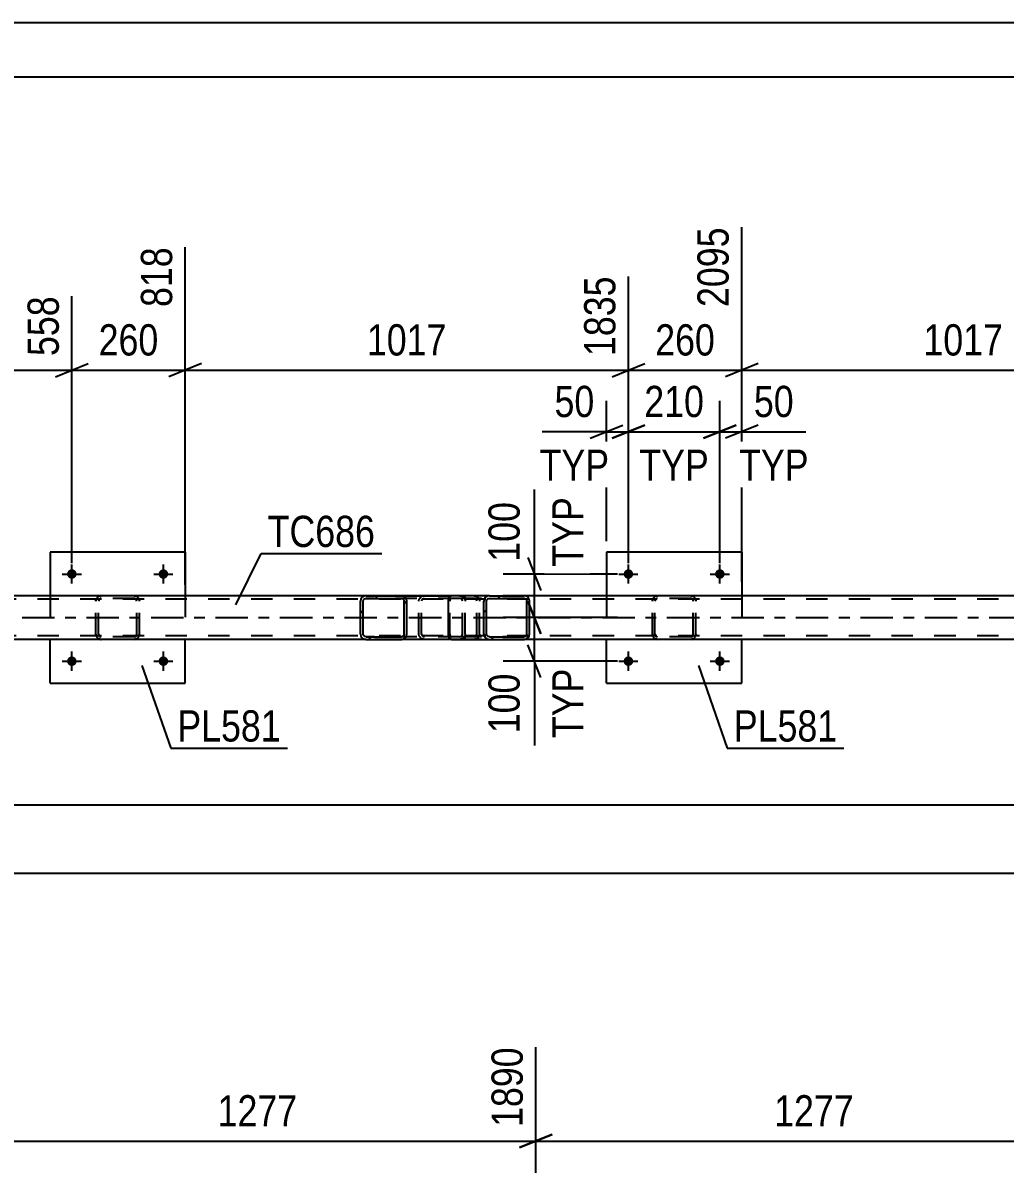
# Model space of a CAD drawing. Header units: millimetres. Extents: x 0 to 841, y 0 to 594.
# Drawn here: x 104.3 to 194.5, y 489.3 to 594 of the extents above; entities that cross this region are included whole.
import ezdxf

# ---------------------------------------------------------------- set-up
doc = ezdxf.new("R2010")
doc.units = ezdxf.units.MM
doc.linetypes.add('DXK_LINE_DOT2', pattern=[3.9198, 1.9599, -1.9599])
doc.linetypes.add('DXK_LINE_DOT3', pattern=[5.9187, 2.979, -0.9799, 0.9799, -0.9799])
doc.styles.add('Arial Narrow', font='ARIALN.TTF', dxfattribs={"height": 0.2})

# ---------------------------------------------------------------- blocks, each defined once
blk = doc.blocks.new('Unknown-318884321-1135')
at = {"color": 5, "linetype": 'Continuous'}
for p, q in [((841, 594), (0, 594)), ((836, 589), (5, 589))]:
    blk.add_line(p, q, dxfattribs=at)
blk = doc.blocks.new('Part-318884321-18852 - 18851')
at = {"linetype": 'Continuous'}
h = blk.add_hatch(dxfattribs=at)
h.set_pattern_fill('', scale=0.7, style=0, pattern_type=0)
h.set_pattern_definition([(45, (139.5694, 540.9549), (-1.57154, 1.57154), [])])
h.paths.add_polyline_path([(139.57, 537.91), (139.57, 540.95), (139.53, 541.14), (139.42, 541.29), (139.25, 541.4), (139.06, 541.43), (135.82, 541.43), (135.63, 541.4), (135.46, 541.29), (135.35, 541.14), (135.31, 540.95), (135.31, 537.91), (135.35, 537.73), (135.46, 537.58), (135.63, 537.47), (135.82, 537.43), (139.06, 537.43), (139.25, 537.47), (139.42, 537.58), (139.53, 537.73)])
h.paths.add_polyline_path([(139.24, 537.75), (139.16, 537.69), (139.06, 537.67), (135.82, 537.67), (135.73, 537.69), (135.64, 537.75), (135.59, 537.82), (135.57, 537.91), (135.57, 540.95), (135.59, 541.05), (135.64, 541.12), (135.73, 541.18), (135.82, 541.19), (139.06, 541.19), (139.16, 541.18), (139.24, 541.12), (139.29, 541.05), (139.31, 540.95), (139.31, 537.91), (139.29, 537.82)])
at = {"color": 2, "linetype": 'Continuous'}
for p, q in [((135.82, 541.43), (135.63, 541.4)), ((135.82, 541.43), (139.06, 541.43)), ((139.06, 541.43), (143.65, 541.43)), ((139.25, 541.4), (139.06, 541.43)), ((135.35, 541.14), (135.31, 540.95)), ((135.31, 537.91), (135.31, 540.95)), ((135.57, 540.95), (135.59, 541.05)), ((135.57, 537.91), (135.57, 540.95)), ((135.59, 541.05), (135.64, 541.12)), ((135.64, 541.12), (135.73, 541.18)), ((135.73, 541.18), (135.82, 541.19)), ((135.82, 541.19), (139.06, 541.19)), ((139.06, 541.19), (139.16, 541.18)), ((139.16, 541.18), (139.24, 541.12)), ((139.24, 541.12), (139.29, 541.05)), ((139.29, 541.05), (139.31, 540.95)), ((139.31, 537.91), (139.31, 540.95)), ((139.57, 540.95), (139.53, 541.14)), ((139.57, 537.91), (139.57, 540.95)), ((135.31, 537.91), (135.35, 537.73)), ((135.59, 537.82), (135.57, 537.91)), ((135.64, 537.75), (135.59, 537.82)), ((135.63, 537.47), (135.82, 537.43)), ((135.73, 537.69), (135.64, 537.75)), ((135.82, 537.67), (135.73, 537.69)), ((135.82, 537.67), (139.06, 537.67)), ((135.82, 537.43), (139.06, 537.43)), ((139.16, 537.69), (139.06, 537.67)), ((139.06, 537.43), (139.25, 537.47)), ((143.65, 537.43), (139.06, 537.43)), ((139.24, 537.75), (139.16, 537.69)), ((139.29, 537.82), (139.24, 537.75)), ((139.31, 537.91), (139.29, 537.82)), ((139.53, 537.73), (139.57, 537.91))]:
    blk.add_line(p, q, dxfattribs=at)
at = {"color": 7, "linetype": 'DXK_LINE_DOT2'}
for p, q in [((144.41, 541.43), (135.82, 541.43)), ((140.98, 541.4), (141.18, 541.43)), ((144.41, 541.43), (144.61, 541.4)), ((144.41, 541.19), (135.82, 541.19)), ((140.67, 540.95), (140.71, 541.14)), ((140.67, 537.91), (140.67, 540.95)), ((140.94, 541.05), (140.92, 540.95)), ((140.92, 537.91), (140.92, 540.95)), ((141, 541.12), (140.94, 541.05)), ((141, 541.12), (141.02, 541.14)), ((141.02, 541.14), (141.08, 541.18)), ((141.08, 541.18), (141.18, 541.19)), ((144.51, 541.18), (144.41, 541.19)), ((144.6, 541.12), (144.51, 541.18)), ((144.65, 541.05), (144.6, 541.12)), ((144.67, 540.95), (144.65, 541.05)), ((144.67, 537.91), (144.67, 540.95)), ((144.89, 541.14), (144.93, 540.95)), ((144.93, 537.91), (144.93, 540.95)), ((144.41, 537.67), (135.82, 537.67)), ((139.06, 537.43), (135.82, 537.43)), ((140.71, 537.73), (140.67, 537.91)), ((140.92, 537.91), (140.94, 537.82)), ((140.94, 537.82), (141, 537.75)), ((141.18, 537.43), (140.98, 537.47)), ((141, 537.75), (141.02, 537.73)), ((141.02, 537.73), (141.08, 537.69)), ((141.08, 537.69), (141.18, 537.67)), ((144.41, 537.43), (141.18, 537.43)), ((144.41, 537.67), (144.51, 537.69)), ((144.61, 537.47), (144.41, 537.43)), ((144.51, 537.69), (144.6, 537.75)), ((144.6, 537.75), (144.65, 537.82)), ((144.65, 537.82), (144.67, 537.91)), ((144.93, 537.91), (144.89, 537.73))]:
    blk.add_line(p, q, dxfattribs=at)
at = {"color": 2, "linetype": 'Continuous'}
for centre, start, end in [((135.8, 540.93), 110.7583, 155.68), ((139.08, 540.93), 24.3199, 69.2416), ((135.8, 537.94), 204.3199, 249.2416), ((139.08, 537.94), 290.7583, 335.68)]:
    blk.add_arc(centre, 0.496, start, end, dxfattribs=at)
at = {"color": 7, "linetype": 'DXK_LINE_DOT2'}
for centre, start, end in [((141.16, 540.93), 110.7583, 155.68), ((144.43, 540.93), 24.3199, 69.2416), ((141.16, 537.94), 204.3199, 249.2416), ((144.43, 537.94), 290.7583, 335.68)]:
    blk.add_arc(centre, 0.496, start, end, dxfattribs=at)
blk = doc.blocks.new('Part-318884321-18949 - 18851')
at = {"color": 2, "linetype": 'Continuous'}
for p, q in [((119.22, 545.43), (106.82, 545.43)), ((106.82, 545.43), (106.82, 541.43)), ((119.22, 545.43), (119.22, 541.43)), ((106.82, 533.43), (106.82, 537.43)), ((119.22, 533.43), (119.22, 537.43)), ((106.82, 533.43), (119.22, 533.43))]:
    blk.add_line(p, q, dxfattribs=at)
at = {"color": 7, "linetype": 'DXK_LINE_DOT2'}
for p, q in [((106.82, 541.43), (106.82, 537.43)), ((119.22, 541.43), (119.22, 537.43))]:
    blk.add_line(p, q, dxfattribs=at)
blk = doc.blocks.new('Part-318884321-18853 - 18851')
at = {"linetype": 'Continuous'}
h = blk.add_hatch(dxfattribs=at)
h.set_pattern_fill('', scale=0.7, style=0, pattern_type=0)
h.set_pattern_definition([(45, (150.8304, 540.9549), (-1.5715, 1.5715), [])])
h.paths.add_polyline_path([(150.83, 537.91), (150.83, 540.95), (150.79, 541.14), (150.68, 541.29), (150.52, 541.4), (150.33, 541.43), (147.14, 541.43), (146.95, 541.4), (146.79, 541.29), (146.68, 541.14), (146.64, 540.95), (146.64, 537.91), (146.68, 537.73), (146.79, 537.58), (146.95, 537.47), (147.14, 537.43), (150.33, 537.43), (150.52, 537.47), (150.68, 537.58), (150.79, 537.73)])
h.paths.add_polyline_path([(150.51, 537.75), (150.42, 537.69), (150.33, 537.67), (147.14, 537.67), (147.05, 537.69), (146.97, 537.75), (146.91, 537.82), (146.89, 537.91), (146.89, 540.95), (146.91, 541.05), (146.97, 541.12), (147.05, 541.18), (147.14, 541.19), (150.33, 541.19), (150.42, 541.18), (150.51, 541.12), (150.56, 541.05), (150.58, 540.95), (150.58, 537.91), (150.56, 537.82)])
at = {"color": 2, "linetype": 'Continuous'}
for p, q in [((143.46, 541.29), (143.55, 541.4)), ((143.55, 541.4), (143.65, 541.43)), ((147.14, 541.43), (143.65, 541.43)), ((147.14, 541.43), (146.95, 541.4)), ((147.14, 541.43), (150.33, 541.43)), ((150.52, 541.4), (150.33, 541.43)), ((143.38, 540.95), (143.4, 541.14)), ((143.38, 537.91), (143.38, 540.95)), ((143.4, 541.14), (143.46, 541.29)), ((146.68, 541.14), (146.64, 540.95)), ((146.64, 537.91), (146.64, 540.95)), ((146.89, 540.95), (146.91, 541.05)), ((146.89, 537.91), (146.89, 540.95)), ((146.91, 541.05), (146.97, 541.12)), ((146.97, 541.12), (147.05, 541.18)), ((147.05, 541.18), (147.14, 541.19)), ((147.14, 541.19), (150.33, 541.19)), ((150.33, 541.19), (150.42, 541.18)), ((150.42, 541.18), (150.51, 541.12)), ((150.51, 541.12), (150.56, 541.05)), ((150.56, 541.05), (150.58, 540.95)), ((150.58, 537.91), (150.58, 540.95)), ((150.83, 540.95), (150.79, 541.14)), ((150.83, 537.91), (150.83, 540.95)), ((143.4, 537.73), (143.38, 537.91)), ((143.46, 537.58), (143.4, 537.73)), ((143.55, 537.47), (143.46, 537.58)), ((143.65, 537.43), (143.55, 537.47)), ((143.65, 537.43), (147.14, 537.43)), ((146.64, 537.91), (146.68, 537.73)), ((146.91, 537.82), (146.89, 537.91)), ((146.97, 537.75), (146.91, 537.82)), ((146.95, 537.47), (147.14, 537.43)), ((147.05, 537.69), (146.97, 537.75)), ((147.14, 537.67), (147.05, 537.69)), ((147.14, 537.67), (150.33, 537.67)), ((147.14, 537.43), (150.33, 537.43)), ((150.42, 537.69), (150.33, 537.67)), ((150.33, 537.43), (150.52, 537.47)), ((150.51, 537.75), (150.42, 537.69)), ((150.56, 537.82), (150.51, 537.75)), ((150.58, 537.91), (150.56, 537.82)), ((150.79, 537.73), (150.83, 537.91))]:
    blk.add_line(p, q, dxfattribs=at)
at = {"color": 7, "linetype": 'DXK_LINE_DOT2'}
for p, q in [((144.93, 541.19), (144.93, 541.43)), ((145.74, 541.43), (145.93, 541.4)), ((150.33, 541.43), (147.14, 541.43)), ((143.52, 541.05), (143.51, 540.95)), ((143.51, 537.91), (143.51, 540.95)), ((143.55, 541.12), (143.52, 541.05)), ((143.6, 541.18), (143.55, 541.12)), ((143.65, 541.19), (143.6, 541.18)), ((150.33, 541.19), (143.65, 541.19)), ((145.84, 541.18), (145.74, 541.19)), ((145.92, 541.12), (145.84, 541.18)), ((145.97, 541.05), (145.92, 541.12)), ((145.99, 540.95), (145.97, 541.05)), ((145.99, 537.91), (145.99, 540.95)), ((146.21, 541.14), (146.24, 540.95)), ((146.24, 537.91), (146.24, 540.95)), ((143.51, 537.91), (143.52, 537.82)), ((143.52, 537.82), (143.55, 537.75)), ((143.55, 537.75), (143.6, 537.69)), ((143.6, 537.69), (143.65, 537.67)), ((150.33, 537.67), (143.65, 537.67)), ((144.93, 537.43), (144.93, 537.67)), ((145.74, 537.67), (145.84, 537.69)), ((145.93, 537.47), (145.74, 537.43)), ((145.84, 537.69), (145.92, 537.75)), ((145.92, 537.75), (145.97, 537.82)), ((145.97, 537.82), (145.99, 537.91)), ((146.24, 537.91), (146.21, 537.73)), ((147.14, 537.43), (150.33, 537.43))]:
    blk.add_line(p, q, dxfattribs=at)
for centre, start, end in [((145.76, 540.94), 23.8494, 68.8059), ((145.76, 537.93), 291.1941, 336.1506)]:
    blk.add_arc(centre, 0.492, start, end, dxfattribs=at)
at = {"color": 2, "linetype": 'Continuous'}
for centre, start, end in [((147.13, 540.94), 111.1941, 156.1506), ((150.34, 540.94), 23.8494, 68.8059), ((147.13, 537.93), 203.8494, 248.8059), ((150.34, 537.93), 291.1941, 336.1506)]:
    blk.add_arc(centre, 0.492, start, end, dxfattribs=at)
blk = doc.blocks.new('Bolt-318884321-18987 - 18851')
at = {"linetype": 'Continuous'}
for points in [[(159.46, 543.43, -1), (160.34, 543.43, -1)], [(167.86, 543.43, -1), (168.74, 543.43, -1)]]:
    blk.add_hatch(color=1, dxfattribs=at).paths.add_polyline_path(points)
at = {"color": 1, "linetype": 'Continuous'}
for p, q in [((159.9, 542.55), (159.9, 544.31)), ((168.3, 542.55), (168.3, 544.31)), ((159.02, 543.43), (160.78, 543.43)), ((167.42, 543.43), (169.18, 543.43))]:
    blk.add_line(p, q, dxfattribs=at)
blk = doc.blocks.new('Bolt-318884321-18988 - 18851')
at = {"linetype": 'Continuous'}
for points in [[(159.46, 535.43, -1), (160.34, 535.43, -1)], [(167.86, 535.43, -1), (168.74, 535.43, -1)]]:
    blk.add_hatch(color=1, dxfattribs=at).paths.add_polyline_path(points)
at = {"color": 1, "linetype": 'Continuous'}
for p, q in [((159.9, 534.55), (159.9, 536.31)), ((168.3, 534.55), (168.3, 536.31)), ((159.02, 535.43), (160.78, 535.43)), ((167.42, 535.43), (169.18, 535.43))]:
    blk.add_line(p, q, dxfattribs=at)
blk = doc.blocks.new('Part-318884321-18946 - 18851')
at = {"color": 7, "linetype": 'DXK_LINE_DOT2'}
for p, q in [((162.58, 541.43), (162.39, 541.4)), ((162.39, 541.4), (162.58, 541.43)), ((165.62, 541.43), (162.58, 541.43)), ((165.8, 541.4), (165.62, 541.43)), ((165.62, 541.43), (165.8, 541.4)), ((162.1, 540.95), (162.14, 541.14)), ((162.13, 541.11), (162.1, 540.95)), ((162.1, 537.91), (162.1, 540.95)), ((162.14, 541.14), (162.13, 541.11)), ((162.36, 541.04), (162.34, 540.95)), ((162.34, 537.91), (162.34, 540.95)), ((162.41, 541.12), (162.36, 541.04)), ((162.49, 541.17), (162.41, 541.12)), ((162.58, 541.19), (162.49, 541.17)), ((165.62, 541.19), (162.58, 541.19)), ((165.71, 541.17), (165.62, 541.19)), ((165.79, 541.12), (165.71, 541.17)), ((165.84, 541.04), (165.79, 541.12)), ((165.86, 540.95), (165.84, 541.04)), ((165.86, 537.91), (165.86, 540.95)), ((166.07, 541.11), (166.06, 541.14)), ((166.06, 541.14), (166.1, 540.95)), ((166.1, 540.95), (166.07, 541.11)), ((166.1, 537.91), (166.1, 540.95)), ((162.1, 537.91), (162.1, 537.88)), ((162.14, 537.73), (162.1, 537.91)), ((162.1, 537.88), (162.12, 537.78)), ((162.12, 537.78), (162.14, 537.73)), ((162.34, 537.91), (162.36, 537.82)), ((162.36, 537.82), (162.41, 537.74)), ((162.39, 537.47), (162.56, 537.43)), ((162.58, 537.43), (162.39, 537.47)), ((162.41, 537.74), (162.49, 537.69)), ((162.49, 537.69), (162.58, 537.67)), ((165.62, 537.67), (162.58, 537.67)), ((165.62, 537.67), (165.71, 537.69)), ((165.8, 537.47), (165.62, 537.43)), ((165.63, 537.43), (165.8, 537.47)), ((165.71, 537.69), (165.79, 537.74)), ((165.79, 537.74), (165.84, 537.82)), ((165.84, 537.82), (165.86, 537.91)), ((166.1, 537.91), (166.06, 537.73)), ((166.06, 537.73), (166.07, 537.78)), ((166.07, 537.78), (166.09, 537.88)), ((166.09, 537.88), (166.1, 537.91))]:
    blk.add_line(p, q, dxfattribs=at)
at = {"color": 7, "linetype": 'DXK_LINE_DOT3'}
blk.add_line((164.1, 539.43), (164.1, 539.43), dxfattribs=at)
at = {"color": 2, "linetype": 'Continuous'}
for p, q in [((162.56, 537.43), (162.58, 537.43)), ((165.62, 537.43), (162.58, 537.43)), ((165.62, 537.43), (165.63, 537.43))]:
    blk.add_line(p, q, dxfattribs=at)
at = {"color": 7, "linetype": 'DXK_LINE_DOT2'}
for centre, start, end in [((162.58, 540.95), 112.5, 157.5), ((162.58, 540.95), 112.5, 157.5), ((165.62, 540.95), 22.5, 67.5), ((165.62, 540.95), 22.5, 67.5), ((162.58, 537.91), 202.5, 247.5), ((162.58, 537.91), 202.5, 247.5), ((165.62, 537.91), 292.5, 337.5)]:
    blk.add_arc(centre, 0.48, start, end, dxfattribs=at)
blk = doc.blocks.new('Part-318884321-18947 - 18851')
at = {"color": 2, "linetype": 'Continuous'}
for p, q in [((170.3, 545.43), (157.9, 545.43)), ((157.9, 545.43), (157.9, 541.43)), ((170.3, 545.43), (170.3, 541.43)), ((157.9, 533.43), (157.9, 537.43)), ((170.3, 533.43), (170.3, 537.43)), ((157.9, 533.43), (170.3, 533.43))]:
    blk.add_line(p, q, dxfattribs=at)
at = {"color": 7, "linetype": 'DXK_LINE_DOT2'}
for p, q in [((157.9, 541.43), (157.9, 537.43)), ((170.3, 541.43), (170.3, 537.43))]:
    blk.add_line(p, q, dxfattribs=at)
blk = doc.blocks.new('Part-318884321-18948 - 18851')
at = {"color": 7, "linetype": 'DXK_LINE_DOT2'}
for p, q in [((111.5, 541.43), (111.31, 541.4)), ((111.31, 541.4), (111.5, 541.43)), ((114.54, 541.43), (111.5, 541.43)), ((114.72, 541.4), (114.54, 541.43)), ((114.54, 541.43), (114.72, 541.4)), ((111.02, 540.95), (111.05, 541.14)), ((111.05, 541.11), (111.02, 540.95)), ((111.02, 537.91), (111.02, 540.95)), ((111.05, 541.14), (111.05, 541.11)), ((111.28, 541.04), (111.26, 540.95)), ((111.26, 537.91), (111.26, 540.95)), ((111.33, 541.12), (111.28, 541.04)), ((111.41, 541.17), (111.33, 541.12)), ((111.5, 541.19), (111.41, 541.17)), ((114.54, 541.19), (111.5, 541.19)), ((114.63, 541.17), (114.54, 541.19)), ((114.71, 541.12), (114.63, 541.17)), ((114.76, 541.04), (114.71, 541.12)), ((114.78, 540.95), (114.76, 541.04)), ((114.78, 537.91), (114.78, 540.95)), ((114.99, 541.11), (114.98, 541.14)), ((114.98, 541.14), (115.02, 540.95)), ((115.02, 540.95), (114.99, 541.11)), ((115.02, 537.91), (115.02, 540.95)), ((111.02, 537.91), (111.02, 537.88)), ((111.05, 537.73), (111.02, 537.91)), ((111.02, 537.88), (111.04, 537.78)), ((111.04, 537.78), (111.05, 537.73)), ((111.26, 537.91), (111.28, 537.82)), ((111.28, 537.82), (111.33, 537.74)), ((111.31, 537.47), (111.48, 537.43)), ((111.5, 537.43), (111.31, 537.47)), ((111.33, 537.74), (111.41, 537.69)), ((111.41, 537.69), (111.5, 537.67)), ((114.54, 537.67), (111.5, 537.67)), ((114.54, 537.67), (114.63, 537.69)), ((114.72, 537.47), (114.54, 537.43)), ((114.55, 537.43), (114.72, 537.47)), ((114.63, 537.69), (114.71, 537.74)), ((114.71, 537.74), (114.76, 537.82)), ((114.76, 537.82), (114.78, 537.91)), ((115.02, 537.91), (114.98, 537.73)), ((114.98, 537.73), (114.99, 537.78)), ((114.99, 537.78), (115.01, 537.88)), ((115.01, 537.88), (115.02, 537.91))]:
    blk.add_line(p, q, dxfattribs=at)
at = {"color": 7, "linetype": 'DXK_LINE_DOT3'}
blk.add_line((113.02, 539.43), (113.02, 539.43), dxfattribs=at)
at = {"color": 2, "linetype": 'Continuous'}
for p, q in [((111.48, 537.43), (111.5, 537.43)), ((114.54, 537.43), (111.5, 537.43)), ((114.54, 537.43), (114.55, 537.43))]:
    blk.add_line(p, q, dxfattribs=at)
at = {"color": 7, "linetype": 'DXK_LINE_DOT2'}
for centre, start, end in [((111.5, 540.95), 112.5, 157.5), ((111.5, 540.95), 112.5, 157.5), ((114.54, 540.95), 22.5, 67.5), ((114.54, 540.95), 22.5, 67.5), ((111.5, 537.91), 202.5, 247.5), ((111.5, 537.91), 202.5, 247.5), ((114.54, 537.91), 292.5, 337.5)]:
    blk.add_arc(centre, 0.48, start, end, dxfattribs=at)
blk = doc.blocks.new('Part-318884321-18968 - 18851')
at = {"color": 2, "linetype": 'Continuous'}
for p, q in [((135.82, 541.43), (86.49, 541.43)), ((220.96, 541.43), (150.33, 541.43)), ((135.82, 537.43), (86.49, 537.43)), ((220.96, 537.43), (150.33, 537.43))]:
    blk.add_line(p, q, dxfattribs=at)
at = {"color": 7, "linetype": 'DXK_LINE_DOT2'}
for p, q in [((150.33, 541.43), (135.82, 541.43)), ((750.47, 541.11), (86.49, 541.11)), ((750.47, 537.75), (86.49, 537.75)), ((150.33, 537.43), (135.82, 537.43))]:
    blk.add_line(p, q, dxfattribs=at)
at = {"color": 7, "linetype": 'DXK_LINE_DOT3'}
blk.add_line((86.49, 539.43), (750.47, 539.43), dxfattribs=at)
blk = doc.blocks.new('Bolt-318884321-18989 - 18851')
at = {"linetype": 'Continuous'}
for points in [[(108.38, 543.43, -1), (109.26, 543.43, -1)], [(116.78, 543.43, -1), (117.66, 543.43, -1)]]:
    blk.add_hatch(color=1, dxfattribs=at).paths.add_polyline_path(points)
at = {"color": 1, "linetype": 'Continuous'}
for p, q in [((108.82, 542.55), (108.82, 544.31)), ((117.22, 542.55), (117.22, 544.31)), ((107.94, 543.43), (109.7, 543.43)), ((116.34, 543.43), (118.1, 543.43))]:
    blk.add_line(p, q, dxfattribs=at)
blk = doc.blocks.new('Bolt-318884321-18990 - 18851')
at = {"linetype": 'Continuous'}
for points in [[(108.38, 535.43, -1), (109.26, 535.43, -1)], [(116.78, 535.43, -1), (117.66, 535.43, -1)]]:
    blk.add_hatch(color=1, dxfattribs=at).paths.add_polyline_path(points)
at = {"color": 1, "linetype": 'Continuous'}
for p, q in [((108.82, 534.55), (108.82, 536.31)), ((117.22, 534.55), (117.22, 536.31)), ((107.94, 535.43), (109.7, 535.43)), ((116.34, 535.43), (118.1, 535.43))]:
    blk.add_line(p, q, dxfattribs=at)
blk = doc.blocks.new('StraightDimension-318884321-23192 - 18851')
at = {"color": 7, "linetype": 'Continuous'}
for p, q in [((170.3, 542.71), (170.3, 575.24)), ((210.98, 544.43), (210.98, 570.74)), ((171.8, 562.73), (168.8, 561.53)), ((209.48, 561.53), (212.48, 562.73)), ((170.3, 562.13), (210.98, 562.13))]:
    blk.add_line(p, q, dxfattribs=at)
at = {"color": 0}
blk.add_wipeout([(194.9, 562.88), (194.9, 567.08), (186.38, 567.08), (186.38, 562.88)], dxfattribs=at)
at = {"color": 3, "style": 'Arial Narrow'}
blk.add_text('1017', height=2.863, dxfattribs=at).set_placement((186.98, 563.48))
at = {"color": 0, "linetype": 'Continuous'}
blk.add_wipeout([(210.38, 571.34), (206.18, 571.34), (206.18, 562.83), (210.38, 562.83)], dxfattribs=at)
at = {"color": 3, "linetype": 'Continuous', "style": 'Arial Narrow'}
blk.add_text('3112', height=2.863, rotation=90.0002, dxfattribs=at).set_placement((209.78, 563.43))
blk = doc.blocks.new('StraightDimension-318884321-23193 - 18851')
at = {"color": 7, "linetype": 'Continuous'}
for p, q in [((170.3, 542.71), (170.3, 575.24)), ((159.9, 544.43), (159.9, 570.74)), ((158.4, 561.53), (161.4, 562.73)), ((171.8, 562.73), (168.8, 561.53)), ((159.9, 562.13), (170.3, 562.13))]:
    blk.add_line(p, q, dxfattribs=at)
at = {"color": 0}
blk.add_wipeout([(168.44, 562.88), (168.44, 567.08), (161.76, 567.08), (161.76, 562.88)], dxfattribs=at)
at = {"color": 3, "style": 'Arial Narrow'}
blk.add_text('260', height=2.863, dxfattribs=at).set_placement((162.36, 563.48))
at = {"color": 0, "linetype": 'Continuous'}
blk.add_wipeout([(169.7, 575.84), (165.5, 575.84), (165.5, 567.33), (169.7, 567.33)], dxfattribs=at)
at = {"color": 3, "linetype": 'Continuous', "style": 'Arial Narrow'}
blk.add_text('2095', height=2.863, rotation=90.0002, dxfattribs=at).set_placement((169.1, 567.93))
blk = doc.blocks.new('StraightDimension-318884321-23194 - 18851')
at = {"color": 7, "linetype": 'Continuous'}
for p, q in [((119.22, 542.43), (119.22, 573.41)), ((159.9, 544.43), (159.9, 570.74)), ((120.72, 562.73), (117.72, 561.53)), ((158.4, 561.53), (161.4, 562.73)), ((119.22, 562.13), (159.9, 562.13))]:
    blk.add_line(p, q, dxfattribs=at)
at = {"color": 0}
blk.add_wipeout([(143.81, 562.88), (143.81, 567.08), (135.3, 567.08), (135.3, 562.88)], dxfattribs=at)
at = {"color": 3, "style": 'Arial Narrow'}
blk.add_text('1017', height=2.863, dxfattribs=at).set_placement((135.9, 563.48))
at = {"color": 0, "linetype": 'Continuous'}
blk.add_wipeout([(159.3, 571.34), (155.1, 571.34), (155.1, 562.83), (159.3, 562.83)], dxfattribs=at)
at = {"color": 3, "linetype": 'Continuous', "style": 'Arial Narrow'}
blk.add_text('1835', height=2.863, rotation=90.0002, dxfattribs=at).set_placement((158.7, 563.43))
blk = doc.blocks.new('StraightDimension-318884321-23195 - 18851')
at = {"color": 7, "linetype": 'Continuous'}
for p, q in [((119.22, 542.43), (119.22, 573.41)), ((108.82, 544.43), (108.82, 568.91)), ((107.32, 561.53), (110.32, 562.73)), ((120.72, 562.73), (117.72, 561.53)), ((108.82, 562.13), (119.22, 562.13))]:
    blk.add_line(p, q, dxfattribs=at)
at = {"color": 0}
blk.add_wipeout([(117.36, 562.88), (117.36, 567.08), (110.68, 567.08), (110.68, 562.88)], dxfattribs=at)
at = {"color": 3, "style": 'Arial Narrow'}
blk.add_text('260', height=2.863, dxfattribs=at).set_placement((111.28, 563.48))
at = {"color": 0, "linetype": 'Continuous'}
blk.add_wipeout([(118.62, 574.01), (114.42, 574.01), (114.42, 567.33), (118.62, 567.33)], dxfattribs=at)
at = {"color": 3, "linetype": 'Continuous', "style": 'Arial Narrow'}
blk.add_text('818', height=2.863, rotation=90.0002, dxfattribs=at).set_placement((118.02, 567.93))
blk = doc.blocks.new('StraightDimension-318884321-23196 - 18851')
at = {"color": 7, "linetype": 'Continuous'}
for p, q in [((108.82, 544.43), (108.82, 568.91)), ((86.49, 542.43), (86.49, 565.26)), ((87.99, 562.73), (84.99, 561.53)), ((107.32, 561.53), (110.32, 562.73)), ((86.49, 562.13), (108.82, 562.13))]:
    blk.add_line(p, q, dxfattribs=at)
at = {"color": 0}
blk.add_wipeout([(100.99, 562.88), (100.99, 567.08), (94.31, 567.08), (94.31, 562.88)], dxfattribs=at)
at = {"color": 3, "style": 'Arial Narrow'}
blk.add_text('558', height=2.863, dxfattribs=at).set_placement((94.91, 563.48))
at = {"color": 0, "linetype": 'Continuous'}
for points in [[(108.22, 569.51), (104.02, 569.51), (104.02, 562.83), (108.22, 562.83)], [(85.89, 565.86), (81.69, 565.86), (81.69, 562.83), (85.89, 562.83)]]:
    blk.add_wipeout(points, dxfattribs=at)
at = {"color": 3, "linetype": 'Continuous', "style": 'Arial Narrow'}
for s, height, p in [('558', 2.863, (107.62, 563.43)), ('0', 2.86, (85.29, 563.43))]:
    blk.add_text(s, height=height, rotation=90.0002, dxfattribs=at).set_placement(p)
blk = doc.blocks.new('StraightDimension-318884321-23982 - 18851')
at = {"color": 7, "linetype": 'Continuous'}
for p, q in [((151.27, 543.43), (151.27, 551.17)), ((151.27, 543.43), (151.27, 551.17)), ((150.67, 544.93), (151.87, 541.93)), ((158.9, 543.43), (148.42, 543.43)), ((151.27, 539.43), (151.27, 543.43)), ((151.87, 537.93), (150.67, 540.93)), ((158.9, 539.43), (148.42, 539.43))]:
    blk.add_line(p, q, dxfattribs=at)
at = {"color": 0, "linetype": 'Continuous'}
blk.add_wipeout([(156.37, 551.09), (152.17, 551.09), (152.17, 543.5), (156.37, 543.5)], dxfattribs=at)
at = {"color": 0}
blk.add_wipeout([(150.52, 550.64), (146.32, 550.64), (146.32, 543.96), (150.52, 543.96)], dxfattribs=at)
at = {"color": 3, "style": 'Arial Narrow'}
blk.add_text('100', height=2.863, rotation=90.0002, dxfattribs=at).set_placement((149.92, 544.56))
at = {"color": 3, "linetype": 'Continuous', "style": 'Arial Narrow'}
blk.add_text('TYP', height=2.863, rotation=90.0002, dxfattribs=at).set_placement((155.77, 544.1))
blk = doc.blocks.new('StraightDimension-318884321-23983 - 18851')
at = {"color": 7, "linetype": 'Continuous'}
for p, q in [((150.67, 540.93), (151.87, 537.93)), ((158.9, 539.43), (148.42, 539.43)), ((151.27, 535.43), (151.27, 539.43)), ((151.87, 533.93), (150.67, 536.93)), ((158.9, 535.43), (148.42, 535.43)), ((151.27, 535.43), (151.27, 527.7)), ((151.27, 535.43), (151.27, 527.7))]:
    blk.add_line(p, q, dxfattribs=at)
at = {"color": 0, "linetype": 'Continuous'}
blk.add_wipeout([(156.37, 535.36), (152.17, 535.36), (152.17, 527.77), (156.37, 527.77)], dxfattribs=at)
at = {"color": 0}
blk.add_wipeout([(150.52, 534.91), (146.32, 534.91), (146.32, 528.22), (150.52, 528.22)], dxfattribs=at)
at = {"color": 3, "style": 'Arial Narrow'}
blk.add_text('100', height=2.863, rotation=90.0002, dxfattribs=at).set_placement((149.92, 528.82))
at = {"color": 3, "linetype": 'Continuous', "style": 'Arial Narrow'}
blk.add_text('TYP', height=2.863, rotation=90.0002, dxfattribs=at).set_placement((155.77, 528.37))
blk = doc.blocks.new('StraightDimension-318884321-24039 - 18851')
at = {"color": 7, "linetype": 'Continuous'}
for p, q in [((168.3, 544.43), (168.3, 559.33)), ((170.3, 546.43), (170.3, 559.33)), ((166.8, 555.88), (169.8, 557.08)), ((168.3, 556.48), (170.3, 556.48)), ((171.8, 557.08), (168.8, 555.88)), ((170.3, 556.48), (176.2, 556.48)), ((170.3, 556.48), (176.2, 556.48))]:
    blk.add_line(p, q, dxfattribs=at)
at = {"color": 0}
blk.add_wipeout([(175.68, 557.23), (175.68, 561.43), (170.82, 561.43), (170.82, 557.23)], dxfattribs=at)
at = {"color": 0, "linetype": 'Continuous'}
blk.add_wipeout([(177.05, 551.38), (177.05, 555.58), (169.46, 555.58), (169.46, 551.38)], dxfattribs=at)
at = {"color": 3, "style": 'Arial Narrow'}
blk.add_text('50', height=2.863, dxfattribs=at).set_placement((171.42, 557.83))
at = {"color": 3, "linetype": 'Continuous', "style": 'Arial Narrow'}
blk.add_text('TYP', height=2.863, dxfattribs=at).set_placement((170.06, 551.98))
blk = doc.blocks.new('StraightDimension-318884321-24040 - 18851')
at = {"color": 7, "linetype": 'Continuous'}
for p, q in [((159.9, 544.43), (159.9, 559.33)), ((168.3, 544.43), (168.3, 559.33)), ((158.4, 555.88), (161.4, 557.08)), ((159.9, 556.48), (168.3, 556.48)), ((169.8, 557.08), (166.8, 555.88))]:
    blk.add_line(p, q, dxfattribs=at)
at = {"color": 0}
blk.add_wipeout([(167.44, 557.23), (167.44, 561.43), (160.76, 561.43), (160.76, 557.23)], dxfattribs=at)
at = {"color": 0, "linetype": 'Continuous'}
blk.add_wipeout([(167.89, 551.38), (167.89, 555.58), (160.3, 555.58), (160.3, 551.38)], dxfattribs=at)
at = {"color": 3, "style": 'Arial Narrow'}
blk.add_text('210', height=2.863, dxfattribs=at).set_placement((161.36, 557.83))
at = {"color": 3, "linetype": 'Continuous', "style": 'Arial Narrow'}
blk.add_text('TYP', height=2.863, dxfattribs=at).set_placement((160.9, 551.98))
blk = doc.blocks.new('StraightDimension-318884321-24041 - 18851')
at = {"color": 7, "linetype": 'Continuous'}
for p, q in [((157.9, 546.43), (157.9, 559.33)), ((159.9, 544.43), (159.9, 559.33)), ((157.9, 556.48), (151.99, 556.48)), ((157.9, 556.48), (151.99, 556.48)), ((156.4, 555.88), (159.4, 557.08)), ((157.9, 556.48), (159.9, 556.48)), ((161.4, 557.08), (158.4, 555.88))]:
    blk.add_line(p, q, dxfattribs=at)
at = {"color": 0}
blk.add_wipeout([(157.37, 557.23), (157.37, 561.43), (152.52, 561.43), (152.52, 557.23)], dxfattribs=at)
at = {"color": 0, "linetype": 'Continuous'}
blk.add_wipeout([(158.74, 551.38), (158.74, 555.58), (151.15, 555.58), (151.15, 551.38)], dxfattribs=at)
at = {"color": 3, "style": 'Arial Narrow'}
blk.add_text('50', height=2.863, dxfattribs=at).set_placement((153.12, 557.83))
at = {"color": 3, "linetype": 'Continuous', "style": 'Arial Narrow'}
blk.add_text('TYP', height=2.863, dxfattribs=at).set_placement((151.75, 551.98))
blk = doc.blocks.new('StraightDimension-318884321-24098 - 18851')
at = {"color": 7, "linetype": 'Continuous'}
blk.add_line((86.49, 522.25), (790.7, 522.25), dxfattribs=at)
blk = doc.blocks.new('StraightDimension-318884321-24143 - 18851')
at = {"color": 7, "linetype": 'Continuous'}
blk.add_line((85.85, 515.99), (791.34, 515.99), dxfattribs=at)
blk = doc.blocks.new('StraightDimension-318884321-22578 - 3831')
at = {"color": 7, "linetype": 'Continuous'}
for p, q in [((151.4, 456.23), (151.4, 500.01)), ((202.48, 456.23), (202.48, 500.01)), ((152.9, 492), (149.9, 490.8)), ((151.4, 491.4), (202.48, 491.4)), ((200.98, 490.8), (203.98, 492))]:
    blk.add_line(p, q, dxfattribs=at)
at = {"color": 0}
blk.add_wipeout([(181.2, 492.15), (181.2, 496.35), (172.68, 496.35), (172.68, 492.15)], dxfattribs=at)
at = {"color": 3, "style": 'Arial Narrow'}
blk.add_text('1277', height=2.863, dxfattribs=at).set_placement((173.28, 492.75))
at = {"color": 0, "linetype": 'Continuous'}
blk.add_wipeout([(201.88, 500.61), (197.68, 500.61), (197.68, 492.1), (201.88, 492.1)], dxfattribs=at)
at = {"color": 3, "linetype": 'Continuous', "style": 'Arial Narrow'}
blk.add_text('3167', height=2.863, rotation=90.0002, dxfattribs=at).set_placement((201.28, 492.7))
blk = doc.blocks.new('StraightDimension-318884321-22579 - 3831')
at = {"color": 7, "linetype": 'Continuous'}
for p, q in [((151.4, 456.23), (151.4, 500.01)), ((100.32, 456.23), (100.32, 498.18)), ((101.82, 492), (98.82, 490.8)), ((100.32, 491.4), (151.4, 491.4)), ((149.9, 490.8), (152.9, 492))]:
    blk.add_line(p, q, dxfattribs=at)
at = {"color": 0}
blk.add_wipeout([(130.11, 492.15), (130.11, 496.35), (121.6, 496.35), (121.6, 492.15)], dxfattribs=at)
at = {"color": 3, "style": 'Arial Narrow'}
blk.add_text('1277', height=2.863, dxfattribs=at).set_placement((122.2, 492.75))
at = {"color": 0, "linetype": 'Continuous'}
blk.add_wipeout([(150.8, 500.61), (146.6, 500.61), (146.6, 492.1), (150.8, 492.1)], dxfattribs=at)
at = {"color": 3, "linetype": 'Continuous', "style": 'Arial Narrow'}
blk.add_text('1890', height=2.863, rotation=90.0002, dxfattribs=at).set_placement((150.2, 492.7))
blk = doc.blocks.new('Mark-318884321-23047 - 18851')
at = {"color": 30, "linetype": 'Continuous'}
for p, q in [((123.86, 540.6), (126.19, 545.31)), ((126.19, 545.31), (137.26, 545.31))]:
    blk.add_line(p, q, dxfattribs=at)
at = {"color": 0}
blk.add_wipeout([(136.66, 545.91), (136.66, 548.91), (126.79, 548.91), (126.79, 545.91)], dxfattribs=at)
blk.add_wipeout([(136.66, 545.91), (136.66, 548.91), (126.79, 548.91), (126.79, 545.91)], dxfattribs=at)
at = {"color": 3, "style": 'Arial Narrow'}
blk.add_text('TC686', height=2.863, dxfattribs=at).set_placement((126.79, 545.91))
blk = doc.blocks.new('Mark-318884321-23067 - 18851')
at = {"color": 30, "linetype": 'Continuous'}
for p, q in [((166.32, 535.05), (168.98, 527.46)), ((168.98, 527.46), (179.68, 527.46))]:
    blk.add_line(p, q, dxfattribs=at)
at = {"color": 0}
blk.add_wipeout([(179.08, 528.06), (179.08, 531.06), (169.58, 531.06), (169.58, 528.06)], dxfattribs=at)
blk.add_wipeout([(179.08, 528.06), (179.08, 531.06), (169.58, 531.06), (169.58, 528.06)], dxfattribs=at)
at = {"color": 3, "style": 'Arial Narrow'}
blk.add_text('PL581', height=2.863, dxfattribs=at).set_placement((169.58, 528.06))
blk = doc.blocks.new('Mark-318884321-23070 - 18851')
at = {"color": 30, "linetype": 'Continuous'}
for p, q in [((115.24, 535.05), (117.9, 527.46)), ((117.9, 527.46), (128.6, 527.46))]:
    blk.add_line(p, q, dxfattribs=at)
at = {"color": 0}
blk.add_wipeout([(128, 528.06), (128, 531.06), (118.5, 531.06), (118.5, 528.06)], dxfattribs=at)
blk.add_wipeout([(128, 528.06), (128, 531.06), (118.5, 531.06), (118.5, 528.06)], dxfattribs=at)
at = {"color": 3, "style": 'Arial Narrow'}
blk.add_text('PL581', height=2.863, dxfattribs=at).set_placement((118.5, 528.06))

msp = doc.modelspace()

# ---------------------------------------------------------------- block references
for name in ['Unknown-318884321-1135', 'Part-318884321-18949 - 18851', 'Part-318884321-18947 - 18851', 'Bolt-318884321-18989 - 18851', 'Bolt-318884321-18987 - 18851', 'Part-318884321-18968 - 18851', 'Part-318884321-18948 - 18851', 'Part-318884321-18852 - 18851', 'Part-318884321-18853 - 18851', 'Part-318884321-18946 - 18851', 'Bolt-318884321-18990 - 18851', 'Bolt-318884321-18988 - 18851']:
    msp.add_blockref(name, (0, 0))

# ---------------------------------------------------------------- next in the draw order: block references
for name in ['StraightDimension-318884321-23192 - 18851', 'StraightDimension-318884321-22578 - 3831']:
    msp.add_blockref(name, (0, 0))

# ---------------------------------------------------------------- next in the draw order: block references
for name in ['StraightDimension-318884321-23193 - 18851', 'StraightDimension-318884321-22579 - 3831']:
    msp.add_blockref(name, (0, 0))

# ---------------------------------------------------------------- next in the draw order: block references
for name in ['StraightDimension-318884321-23194 - 18851', 'StraightDimension-318884321-24039 - 18851']:
    msp.add_blockref(name, (0, 0))

# ---------------------------------------------------------------- next in the draw order: block references
for name in ['StraightDimension-318884321-23195 - 18851', 'StraightDimension-318884321-23982 - 18851', 'Mark-318884321-23047 - 18851']:
    msp.add_blockref(name, (0, 0))

# ---------------------------------------------------------------- next in the draw order: block references
for name in ['StraightDimension-318884321-23196 - 18851', 'StraightDimension-318884321-24040 - 18851', 'StraightDimension-318884321-23983 - 18851']:
    msp.add_blockref(name, (0, 0))

# ---------------------------------------------------------------- next in the draw order: block references
for name in ['StraightDimension-318884321-24041 - 18851', 'StraightDimension-318884321-24098 - 18851']:
    msp.add_blockref(name, (0, 0))

# ---------------------------------------------------------------- next in the draw order: block references
msp.add_blockref('StraightDimension-318884321-24143 - 18851', (0, 0))

# ---------------------------------------------------------------- next in the draw order: block references
for name in ['Mark-318884321-23070 - 18851', 'Mark-318884321-23067 - 18851']:
    msp.add_blockref(name, (0, 0))

doc.saveas('drawing.dxf')
